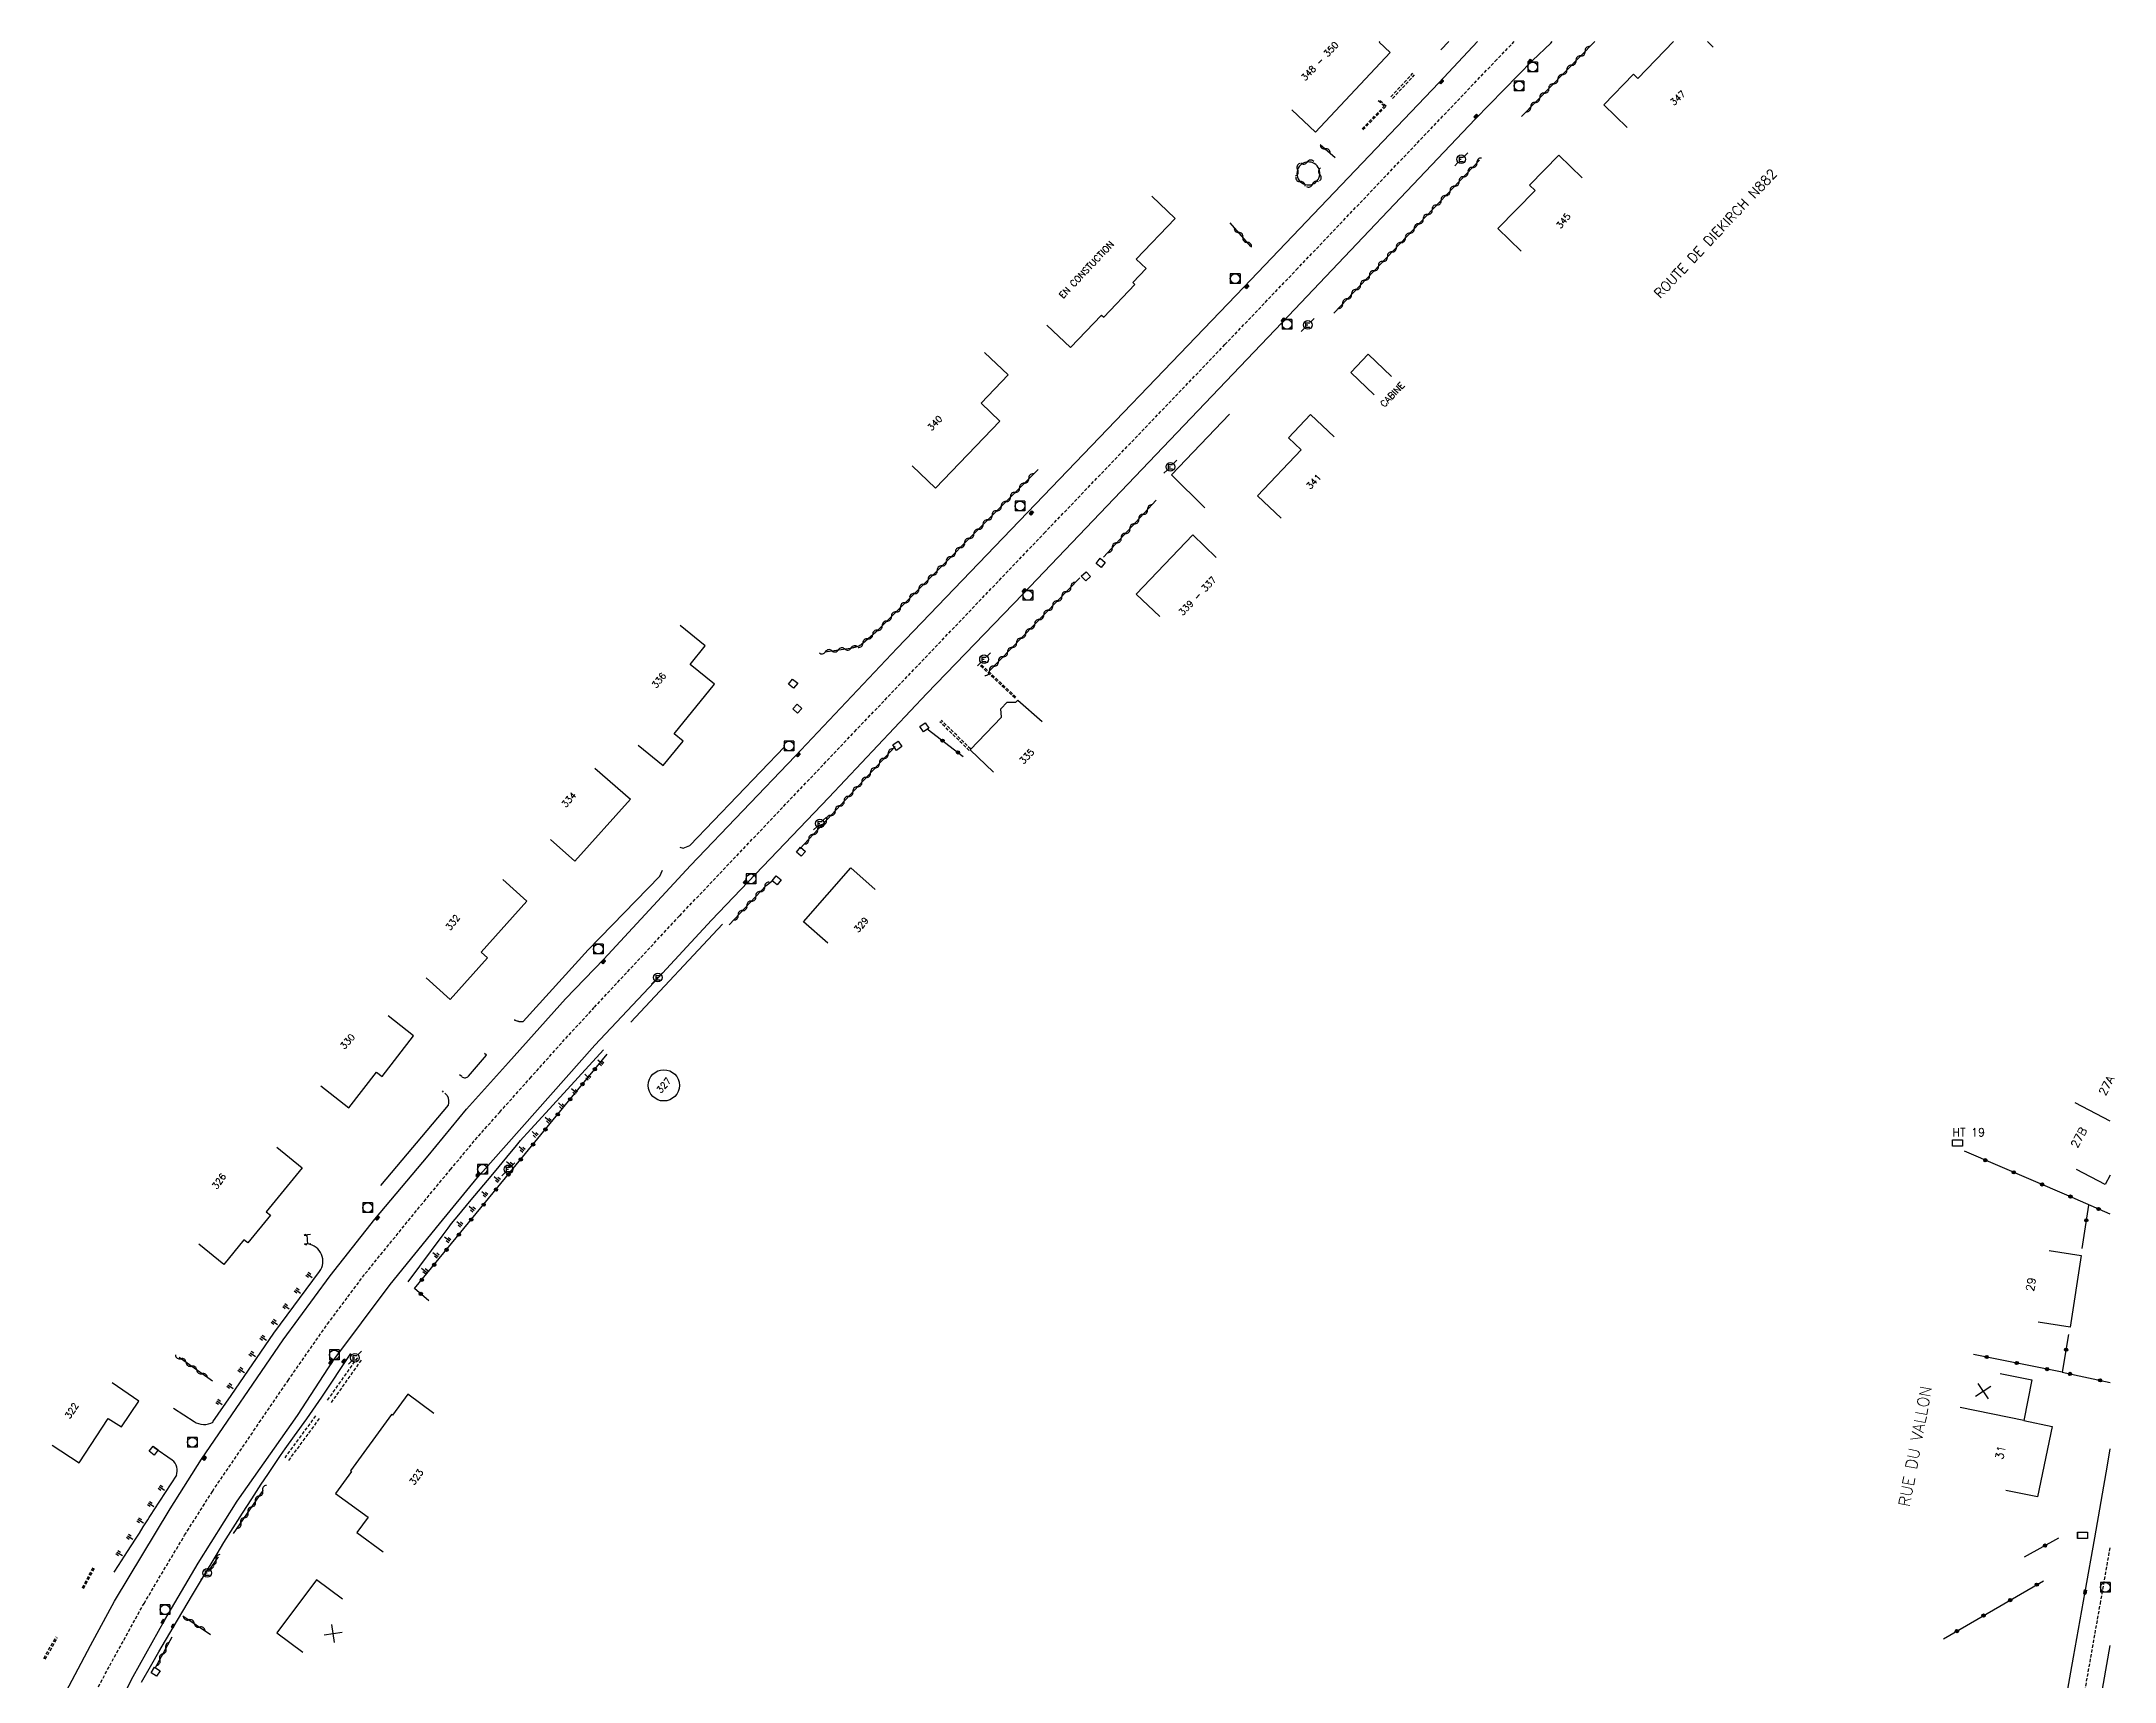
# Model space of a CAD drawing. Header units: millimetres. Extents: x 253999 to 255001, y 43000 to 44000.
# Drawn here: x 254681.2 to 255000.7, y 43747.3 to 44000 of the extents above; entities that cross this region are included whole.
import ezdxf
from ezdxf.enums import TextEntityAlignment as Align

# ---------------------------------------------------------------- set-up
doc = ezdxf.new("R2010")
doc.units = ezdxf.units.MM
doc.linetypes.add('DASHED', pattern=[0.75, 0.5, -0.25])
doc.layers.get('0').update_dxf_attribs({"linetype": 'CONTINUOUS'})
for name, color, linetype in [('W0001', 6, 'DASHED'), ('W0008', 7, 'CONTINUOUS'), ('W0100', 7, 'CONTINUOUS'), ('W0105', 7, 'CONTINUOUS'), ('W0112', 1, 'DASHED'), ('W0211', 2, 'CONTINUOUS'), ('W0302', 3, 'CONTINUOUS'), ('W0310', 3, 'CONTINUOUS'), ('W0322', 7, 'CONTINUOUS'), ('W0400', 7, 'CONTINUOUS'), ('W0420', 7, 'CONTINUOUS'), ('W0471', 7, 'CONTINUOUS'), ('W0984', 7, 'CONTINUOUS'), ('W0989', 7, 'CONTINUOUS'), ('W0991', 7, 'CONTINUOUS'), ('W1102', 7, 'CONTINUOUS'), ('W1471', 7, 'CONTINUOUS')]:
    doc.layers.add(name, color=color, linetype=linetype)
doc.styles.get("Standard").update_dxf_attribs({"font": 'romans.shx', "width": 0.85})

# ---------------------------------------------------------------- blocks, each defined once
blk = doc.blocks.new('t322o')
at = {"color": 0, "linetype": 'Continuous'}
for radius in [0.25, 0.15]:
    blk.add_circle((0, 0), radius, dxfattribs=at)
blk = doc.blocks.new('t211o')
at = {"color": 0, "linetype": 'Continuous'}
for p, q in [((-0.29, 0.5), (-0.29, 0)), ((0, 1), (0, 0)), ((0.29, 0.5), (0.29, 0))]:
    blk.add_line(p, q, dxfattribs=at)
blk = doc.blocks.new('t310o')
at = {"color": 0, "linetype": 'Continuous'}
for centre, start, end in [((-0.5, 0.38), 216.8699, 323.1304), ((0.5, -0.37), 36.8699, 143.1303)]:
    blk.add_arc(centre, 0.625, start, end, dxfattribs=at)
blk = doc.blocks.new('t991o')
at = {"color": 0, "linetype": 'Continuous'}
for p, q in [((-1, 1), (1, -1)), ((-1, -1), (1, 1))]:
    blk.add_line(p, q, dxfattribs=at)
blk = doc.blocks.new('T400')
for p, q in [((-0.15, 0.3), (0.15, 0.3)), ((-0.15, -0.25), (-0.15, 0.3)), ((-0.15, 0.15), (0.15, 0.15)), ((-0.15, 0), (0.15, 0)), ((0.15, 0.3), (0.15, -0.25)), ((-0.15, -0.15), (0.15, -0.15)), ((-0.15, -0.25), (-0.15, -0.3)), ((-0.15, -0.3), (0.15, -0.3)), ((0.15, -0.3), (0.15, -0.25))]:
    blk.add_line(p, q)
blk = doc.blocks.new('T420')
for p, q in [((0.75, 0.75), (-0.75, 0.75)), ((-0.75, 0.75), (-0.75, -0.75)), ((0.75, 0.75), (0.75, -0.75)), ((0.75, -0.75), (-0.75, -0.75))]:
    blk.add_line(p, q)
blk.add_ellipse((0, 0), major_axis=(-0.53, 0.53), ratio=1, start_param=3.926991, end_param=10.210176)
blk = doc.blocks.new('T471')
for p, q in [((-0.333334, 0.333334), (-0.333334, -0.333334)), ((-0.333334, 0.333334), (0.333334, 0.333334)), ((-0.333334, 0), (0, 0)), ((0.500001, 0.500001), (1.000002, 1.000002)), ((-0.500001, -0.500001), (-1.000002, -1.000002)), ((-0.333334, -0.333334), (0.333334, -0.333334))]:
    blk.add_line(p, q)
blk.add_ellipse((0, 0), major_axis=(0.471405, 0.471405), ratio=1, start_param=5.4977871438, end_param=11.780972451)
blk = doc.blocks.new('t112o')
at = {"color": 0, "linetype": 'Continuous'}
for p, q in [((-0.5, 0.5), (0.5, 0.5)), ((-0.5, -0.5), (-0.5, 0.5)), ((0.5, 0.5), (0.5, -0.5)), ((0.5, -0.5), (-0.5, -0.5))]:
    blk.add_line(p, q, dxfattribs=at)
blk = doc.blocks.new('t105o')
for p, q in [((-0.5, 0), (0.5, 0)), ((0.5, 0), (0.2, 0.1)), ((0.5, 0), (0.2, -0.1))]:
    blk.add_line(p, q)
blk = doc.blocks.new('T1471')
at = {"color": 0, "linetype": 'Continuous', "flags": 128}
blk.add_lwpolyline([(-0.75, -0.5), (-0.75, 0.5), (0.75, 0.5), (0.75, -0.5), (-0.75, -0.5)], dxfattribs=at)

msp = doc.modelspace()

# ---------------------------------------------------------------- linework, layer by layer
at = {"layer": 'W0001'}
for points in [[(254687.23, 43741.15), (254691.76, 43749.73), (254697.05, 43759.31), (254703.31, 43769.83), (254707.6, 43776.58), (254707.6, 43776.58), (254714.81, 43787.17), (254719.24, 43793.67), (254725.33, 43802.37), (254731.14, 43810.14), (254740.19, 43821.25), (254744.25, 43826.15), (254748.09, 43830.77), (254751.87, 43835.03), (254751.87, 43835.03), (254756.53, 43840.23), (254761.51, 43845.83), (254766.44, 43851.17), (254779.58, 43865.28), (254806.53, 43893.64), (254835.75, 43924.23), (254863.59, 43953.29), (254874.59, 43964.81), (254905.24, 43996.96), (254908.18, 44000)], [(254992.18, 43723.67), (254998.47, 43759.26), (255000, 43767.96)]]:
    msp.add_lwpolyline(points, dxfattribs=at)
at = {"layer": 'W0008'}
for points in [[(254681.25, 43738.55), (254688.78, 43752.83), (254692.52, 43759.64), (254701.06, 43773.89), (254705.92, 43781.54), (254718.49, 43799.92), (254725.74, 43809.8), (254732.59, 43818.52), (254740.83, 43828.27), (254746.73, 43835.46), (254753.18, 43842.66), (254762.01, 43852.45), (254767.89, 43858.61), (254781.26, 43873.02), (254797.39, 43889.87), (254813.1, 43906.51), (254833.15, 43927.43), (254866.51, 43962.15), (254896.55, 43993.6), (254902.52, 44000)], [(254692.36, 43742.12), (254695.36, 43748.06), (254700.23, 43756.78), (254705.39, 43765.52), (254711.42, 43775.07), (254720.72, 43788.26), (254726.14, 43796.62), (254734.95, 43808.46), (254742.58, 43817.8), (254748.42, 43824.93), (254766.53, 43845.34), (254775.64, 43855.04), (254784.46, 43864.61), (254802.55, 43883.51), (254817.64, 43899.52), (254832.44, 43914.84), (254872.39, 43956.68), (254902.15, 43988.04), (254911, 43997.05), (254913.8, 43999.76), (254914.02, 44000)], [(254779.62, 43875.85), (254780.12, 43875.7), (254781.17, 43876.1), (254795.74, 43891.32)], [(254754.06, 43849.25), (254754.13, 43849.23), (254754.18, 43849.21), (254754.27, 43849.18), (254754.36, 43849.14), (254754.49, 43849.09), (254754.55, 43849.07), (254754.64, 43849.04), (254754.69, 43849.03), (254754.75, 43849.01), (254754.78, 43849), (254754.83, 43848.99), (254754.88, 43848.98), (254754.9, 43848.98), (254754.95, 43848.98), (254754.98, 43848.98), (254755.01, 43848.97), (254755.45, 43848.98), (254765.49, 43860.03), (254776.54, 43871.39), (254776.93, 43872.29)], [(254747.06, 43840.58), (254749.83, 43843.81), (254749.53, 43844.06)], [(254733.52, 43823.69), (254743.97, 43836.11)], [(254696.64, 43747.16), (254698.26, 43749.97), (254699.35, 43751.84), (254701.54, 43755.58), (254704.53, 43760.65), (254706.04, 43763.18), (254708.31, 43766.96), (254709.35, 43768.68), (254710.06, 43769.81), (254711.48, 43772.08), (254712.2, 43773.2), (254713.65, 43775.45), (254715.12, 43777.68), (254716.11, 43779.16), (254718.1, 43782.11), (254718.8, 43783.12), (254720.21, 43785.11), (254722.13, 43787.75), (254723.07, 43789.08), (254724, 43790.42), (254724.45, 43791.1), (254728.93, 43797.83)], [(254701.57, 43789.42), (254704.75, 43787.35)], [(254701.38, 43781.4), (254698.55, 43783.35)], [(254992.4, 43740.01), (254994.36, 43751.04), (254996.12, 43761.08), (254997.6, 43769.44), (254999.57, 43780.62), (255000, 43783.12)], [(254997.8, 43740.23), (255000, 43752.81)]]:
    msp.add_lwpolyline(points, dxfattribs=at)
for points in [[(254746.02, 43840.47, 0.429721), (254747.06, 43840.58)], [(254743.97, 43836.11, 0.187584), (254743.8, 43837.52)], [(254704.75, 43787.34, 0.275949), (254707.68, 43787.24)], [(254702.04, 43779.03, 0.31821), (254701.38, 43781.4)]]:
    msp.add_lwpolyline(points, format="xyb", dxfattribs=at)
at = {"layer": 'W0100'}
for points in [[(254873.9, 43989.47), (254877.54, 43986.04), (254889.06, 43998.28), (254887.34, 43999.89), (254887.44, 44000)], [(254925.56, 43986.74), (254921.95, 43990.21), (254926.53, 43994.97), (254927.22, 43994.3), (254932.7, 44000)], [(254937.93, 44000), (254938.82, 43999.14)], [(254918.62, 43979.01), (254915.04, 43982.5), (254910.53, 43977.88), (254911.39, 43977.04), (254905.65, 43971.16), (254909.23, 43967.67)], [(254836.17, 43956.26), (254839.8, 43952.82), (254844.56, 43957.84), (254844.93, 43957.49), (254849.71, 43962.54), (254849.4, 43962.84), (254851.44, 43965), (254849.92, 43966.43), (254855.94, 43972.72), (254852.33, 43976.18)], [(254826.57, 43952.07), (254830.18, 43948.61), (254826.02, 43944.26), (254828.9, 43941.5), (254819.01, 43931.17), (254815.4, 43934.63)], [(254886.6, 43945.55), (254882.97, 43948.99), (254885.66, 43951.82), (254889.28, 43948.38)], [(254880.41, 43939.07), (254876.79, 43942.51), (254873.37, 43938.93), (254875.34, 43937.05), (254868.61, 43929.98), (254872.23, 43926.53)], [(254862.25, 43920.5), (254858.63, 43923.95), (254849.93, 43914.84), (254853.55, 43911.39)], [(254773.16, 43891.58), (254777.04, 43888.42), (254780.11, 43892.19), (254778.71, 43893.32), (254784.92, 43900.95), (254781.18, 43903.99), (254783.52, 43906.86), (254779.64, 43910.01)], [(254827.94, 43887.38), (254824.33, 43890.84), (254829.15, 43895.86), (254829.08, 43897.15), (254830.06, 43898.17), (254831.35, 43898.17), (254831.66, 43898.52), (254835.41, 43895.21)], [(254766.5, 43888.01), (254772, 43883.26), (254763.41, 43873.7), (254759.69, 43877.05)], [(254802.4, 43861.05), (254798.64, 43864.36), (254805.95, 43872.65), (254809.7, 43869.34)], [(254752.31, 43870.85), (254756.03, 43867.5), (254748.98, 43859.67), (254749.99, 43858.79), (254744.23, 43852.39), (254740.52, 43855.73)], [(254724.27, 43839.07), (254728.6, 43835.69), (254732.88, 43841.17), (254733.72, 43840.52), (254738.59, 43846.76), (254734.65, 43849.84)], [(254717.51, 43829.6), (254721.4, 43826.45), (254715.89, 43819.65), (254716.53, 43819.13), (254713.06, 43814.85), (254712.45, 43815.34), (254709.36, 43811.53), (254705.48, 43814.68)], [(254722.27, 43814.69), (254722.2, 43816.12)], [(254682.89, 43783.7), (254687.08, 43780.97), (254691.54, 43787.8), (254693.57, 43786.53), (254696.25, 43790.49), (254692.12, 43793.29)], [(254741.71, 43788.59), (254737.67, 43791.54), (254735.32, 43788.31), (254735.18, 43788.41), (254728.85, 43779.73), (254729.01, 43779.62), (254726.57, 43776.27), (254731.58, 43772.61), (254729.85, 43770.23), (254733.89, 43767.28)], [(254727.63, 43759.95), (254723.62, 43762.94), (254717.52, 43754.79), (254721.53, 43751.79)]]:
    msp.add_lwpolyline(points, dxfattribs=at)
at = {"layer": 'W0100', "flags": 128}
for points in [[(255000, 43825.3), (254999.23, 43823.84), (254994.81, 43826.18)], [(254990.59, 43813.67), (254995.53, 43812.91), (254993.83, 43801.89), (254988.89, 43802.65)], [(254983.03, 43794.73), (254987.93, 43793.74), (254986.66, 43787.5), (254991.05, 43786.59), (254988.8, 43775.72), (254983.9, 43776.73)]]:
    msp.add_lwpolyline(points, dxfattribs=at)
at = {"layer": 'W0112'}
for points in [[(254889.15, 43991.48), (254892.55, 43995.11)], [(254889.42, 43991.22), (254892.82, 43994.86)], [(254884.73, 43986.54), (254888.15, 43990.02), (254887.19, 43990.87)], [(254884.86, 43986.41), (254888.42, 43990.03), (254887.31, 43991.01)], [(254831.25, 43898.82), (254825.85, 43903.86)], [(254831.39, 43898.98), (254826, 43904.02)], [(254824.19, 43890.75), (254819.68, 43895.16)], [(254824.41, 43890.98), (254819.9, 43895.39)], [(254745.66, 43840.79), (254746.04, 43840.55)], [(254743.73, 43837.56), (254743.04, 43838.29)], [(254725.34, 43790.65), (254730.07, 43797.32)], [(254725.91, 43790.25), (254730.64, 43796.92)], [(254718.78, 43781.76), (254723.61, 43788.31)], [(254719.35, 43781.34), (254724.17, 43787.89)], [(254687.55, 43761.73), (254689.24, 43764.86)], [(254687.74, 43761.62), (254689.44, 43764.75)], [(254681.62, 43750.83), (254683.49, 43754.16)], [(254681.84, 43750.71), (254683.71, 43754.04)]]:
    msp.add_lwpolyline(points, dxfattribs=at)
at = {"layer": 'W0211'}
for points in [[(254737.73, 43808.87), (254743.12, 43816.12), (254743.91, 43817.15), (254744.44, 43817.84), (254745.53, 43819.18), (254747.19, 43821.18), (254749.43, 43823.83), (254750.55, 43825.15), (254751.77, 43826.65), (254753.4, 43828.65), (254754.22, 43829.64), (254755.06, 43830.62), (254755.48, 43831.11), (254756.13, 43831.83), (254767.83, 43844.59)], [(254707.65, 43787.27), (254710.48, 43791.37), (254717.06, 43800.97), (254724.08, 43810.47)], [(254692.45, 43764.1), (254693.13, 43765.17), (254693.59, 43765.88), (254694.5, 43767.31), (254695.72, 43769.21), (254696.33, 43770.16), (254696.94, 43771.1), (254697.24, 43771.58), (254697.65, 43772.21), (254697.85, 43772.53), (254698.16, 43773), (254698.61, 43773.71), (254702.09, 43779.06)]]:
    msp.add_lwpolyline(points, dxfattribs=at)
msp.add_lwpolyline([(254724.08, 43810.47, 0.573161), (254722.31, 43814.7)], format="xyb", dxfattribs=at)
at = {"layer": 'W0302'}
for points in [[(254860.5, 43928.11), (254855.35, 43933.22), (254864.3, 43942.55)], [(254772.07, 43848.86), (254786.2, 43863.97)]]:
    msp.add_lwpolyline(points, dxfattribs=at)
at = {"layer": 'W0310'}
for points in [[(254896.88, 43998.73), (254898.1, 44000)], [(254909.31, 43988.46), (254920.57, 44000)], [(254878.25, 43984.11), (254880.57, 43982.14)], [(254880.35, 43958.14), (254902.8, 43981.7)], [(254867.6, 43968.39), (254864.39, 43972.05)], [(254801.92, 43905.93), (254805.89, 43906.52), (254806.07, 43906.55), (254806.16, 43906.57), (254806.29, 43906.59), (254806.42, 43906.62), (254806.49, 43906.64), (254806.62, 43906.67), (254806.69, 43906.69), (254806.79, 43906.72), (254806.87, 43906.75), (254806.91, 43906.77), (254806.98, 43906.79), (254807.07, 43906.83), (254807.16, 43906.87), (254807.21, 43906.89), (254807.29, 43906.93), (254807.33, 43906.95), (254807.39, 43906.98), (254807.47, 43907.03), (254807.56, 43907.09), (254807.6, 43907.12), (254807.68, 43907.18), (254807.72, 43907.21), (254807.78, 43907.26), (254810.23, 43909.4), (254834.79, 43934.05)], [(254844.88, 43920.52), (254853.02, 43929.3)], [(254827.2, 43902.91), (254841.26, 43917.36)], [(254798.11, 43875.6), (254812.77, 43891.38)], [(254787.22, 43863.89), (254792.9, 43869.94), (254794.01, 43870.75)], [(254707.61, 43793.56), (254702.44, 43797.22)], [(254710.84, 43770.06), (254715.39, 43776.73)], [(254707.02, 43764.35), (254708.51, 43766.5)], [(254703.01, 43757.4), (254707.28, 43754.54)], [(254698.76, 43749.32), (254701.39, 43754.16)]]:
    msp.add_lwpolyline(points, dxfattribs=at)
msp.add_lwpolyline([(254877.35, 43981.19, 0.29124), (254875.45, 43981.12, 3.433593)], format="xyb", close=True, dxfattribs=at)
at = {"layer": 'W0322'}
for p, q in [((254996.67, 43820.69), (254995.64, 43813.99)), ((254992.61, 43794.95), (254978.93, 43797.69)), ((254992.03, 43769.37), (254986.73, 43766.42)), ((254974.32, 43753.86), (254989.69, 43762.78))]:
    msp.add_line(p, q, dxfattribs=at)
for points in [[(254817.7, 43894.08), (254823.28, 43889.81)], [(254740.92, 43805.94), (254738.74, 43807.82), (254768.42, 43843.94)], [(255000, 43819.29), (254993.33, 43822.24), (254977.52, 43828.98)], [(254993.59, 43800.76), (254992.6, 43794.93), (255000, 43793.34)]]:
    msp.add_lwpolyline(points, dxfattribs=at)
at = {"layer": 'W1102', "flags": 128}
for points in [[(255000, 43833.6), (254994.6, 43836.46)], [(254986.66, 43787.5), (254976.86, 43789.49)]]:
    msp.add_lwpolyline(points, dxfattribs=at)
at = {"layer": 'W1102'}
msp.add_circle((254777.13, 43839.14), 2.41, dxfattribs=at)

# ---------------------------------------------------------------- block references
at = {"layer": 'W0105'}
for p, rotation in [((254722.2, 43816.12), 186.442597058305), ((254722.27, 43814.69), 181.3540062439569)]:
    msp.add_blockref('t105o', p, dxfattribs=dict(at, rotation=rotation))
at = {"layer": 'W0112'}
for p, rotation in [((254844.46, 43919.65), 141.684629487535), ((254842.17, 43917.58), 42.15947423936622), ((254797.06, 43901.03), 320.9974738424511), ((254797.71, 43897.19), 318.3666307355337), ((254817.26, 43894.3), 214.4537969941533), ((254813.13, 43891.46), 34.45379699343432), ((254798.26, 43875.14), 228.9849800808981), ((254794.52, 43870.73), 49.71460124649225), ((254698.54, 43782.86), 322.5592837674301), ((254698.83, 43748.78), 238.2010871760433)]:
    msp.add_blockref('t112o', p, dxfattribs=dict(at, rotation=rotation))
at = {"layer": 'W0211'}
for p, rotation in [((254767.72, 43842.39), 47.47206845728284), ((254765.69, 43840.18), 47.47206845728284), ((254761.63, 43835.76), 47.47206845728284), ((254763.66, 43837.97), 47.47206845728284), ((254759.6, 43833.55), 47.47206845728284), ((254755.59, 43829.09), 49.56140549387403), ((254757.58, 43831.34), 47.47206845728284), ((254753.68, 43826.78), 50.87009448973654), ((254751.78, 43824.45), 50.68070619005461), ((254747.91, 43819.87), 50.18424612090344), ((254749.85, 43822.16), 49.7098517663341), ((254746.01, 43817.55), 51.14520157126767), ((254744.16, 43815.18), 53.37241195814066), ((254740.58, 43810.37), 53.37241195814066), ((254742.37, 43812.78), 53.37241195814066), ((254720.37, 43807.64), 233.5404318339011), ((254722.16, 43810.05), 233.5404318339011), ((254718.59, 43805.23), 233.5404318339011), ((254716.81, 43802.81), 233.5404318339011), ((254713.38, 43797.89), 235.5462707793178), ((254715.07, 43800.37), 235.5462707793178), ((254711.68, 43795.42), 235.5462707793178), ((254709.98, 43792.95), 235.5462707793178), ((254708.28, 43790.48), 235.3985797315185), ((254699.37, 43777.25), 236.947882689899), ((254696.11, 43772.22), 237.2993717892497), ((254697.73, 43774.74), 236.947882689899), ((254694.49, 43769.69), 237.3368622344776), ((254692.87, 43767.17), 237.3368186462293)]:
    msp.add_blockref('t211o', p, dxfattribs=dict(at, rotation=rotation))
at = {"layer": 'W0310'}
for p, rotation in [((254919.09, 43998.48), 45.71091830795252), ((254916.29, 43995.62), 45.71091830795252), ((254917.69, 43997.05), 45.71091830795252), ((254913.5, 43992.75), 45.71091830795252), ((254914.9, 43994.18), 45.71091830795252), ((254910.71, 43989.89), 45.71091830795252), ((254912.1, 43991.32), 45.71091830795252), ((254879.05, 43983.43), 319.6906844557279), ((254874.79, 43980.24), 250.9848887349163), ((254876.27, 43981.42), 186.2890799989907), ((254878.23, 43979.51), 85.07231494250316), ((254901.05, 43979.87), 46.38971240890401), ((254902.43, 43981.31), 46.38971240890401), ((254875.22, 43978.4), 315.6806974707785), ((254877.08, 43978), 20.37650620664081), ((254898.29, 43976.97), 46.38971240890401), ((254899.67, 43978.42), 46.38971240890401), ((254894.15, 43972.63), 46.38971240890401), ((254895.53, 43974.07), 46.38971240890401), ((254896.91, 43975.52), 46.38971240890401), ((254865.71, 43970.55), 131.2791764275493), ((254891.39, 43969.73), 46.38971240890401), ((254892.77, 43971.18), 46.38971240890401), ((254867.03, 43969.05), 131.2791764275493), ((254888.63, 43966.83), 46.38971240890401), ((254890.01, 43968.28), 46.38971240890401), ((254885.87, 43963.94), 46.38971240890401), ((254887.25, 43965.39), 46.38971240890401), ((254883.11, 43961.04), 46.38971240890401), ((254884.49, 43962.49), 46.38971240890401), ((254881.73, 43959.59), 46.38971240890401), ((254831.96, 43931.22), 45.10944961639201), ((254833.37, 43932.64), 45.10944961639201), ((254829.14, 43928.38), 45.10944961639201), ((254830.55, 43929.8), 45.10944961639201), ((254851.68, 43927.86), 47.14716248819414), ((254826.32, 43925.55), 45.10944961639201), ((254827.73, 43926.97), 45.10944961639201), ((254848.96, 43924.92), 47.14716248819414), ((254850.32, 43926.39), 47.14716248819414), ((254823.49, 43922.72), 45.10944961639201), ((254824.91, 43924.13), 45.10944961639201), ((254846.24, 43921.99), 47.14716248819414), ((254847.6, 43923.46), 47.14716248819414), ((254819.26, 43918.47), 45.10944961639201), ((254820.67, 43919.88), 45.10944961639201), ((254822.08, 43921.3), 45.10944961639201), ((254816.44, 43915.63), 45.10944961639201), ((254817.85, 43917.05), 45.10944961639201), ((254839.86, 43915.92), 45.77177606985335), ((254813.61, 43912.8), 45.10944961639201), ((254815.02, 43914.22), 45.10944961639201), ((254837.07, 43913.06), 45.77177606985335), ((254838.47, 43914.49), 45.77177606985335), ((254810.79, 43909.96), 45.10944961639201), ((254812.2, 43911.38), 45.10944961639201), ((254832.89, 43908.76), 45.77177606985335), ((254834.28, 43910.19), 45.77177606985335), ((254835.68, 43911.63), 45.77177606985335), ((254804.02, 43906.24), 8.489154433102588), ((254805.99, 43906.54), 9.165417436206274), ((254807.82, 43907.29), 41.16773025399998), ((254809.32, 43908.61), 41.16773025399998), ((254830.1, 43905.89), 45.77177606985335), ((254831.49, 43907.33), 45.77177606985335), ((254802.04, 43905.95), 8.489154433102588), ((254827.31, 43903.03), 45.77177606985335), ((254828.7, 43904.46), 45.77177606985335), ((254811.72, 43890.26), 47.12081786227648), ((254809, 43887.33), 47.12081786227648), ((254810.36, 43888.79), 47.12081786227648), ((254806.28, 43884.39), 47.12081786227648), ((254807.64, 43885.86), 47.12081786227648), ((254802.2, 43880), 47.12081786227648), ((254803.56, 43881.46), 47.12081786227648), ((254804.92, 43882.93), 47.12081786227648), ((254799.47, 43877.07), 47.12081786227648), ((254800.84, 43878.53), 47.12081786227648), ((254791.32, 43868.26), 46.83943158073065), ((254792.69, 43869.72), 46.83943158073065), ((254788.59, 43865.35), 46.83943158073065), ((254789.95, 43866.8), 46.83943158073065), ((254702.72, 43797.02), 144.6782607100279), ((254704.35, 43795.87), 144.6782607100279), ((254705.98, 43794.71), 144.6782607100279), ((254714.22, 43775.02), 55.70193290928846), ((254715.35, 43776.67), 55.70193290928846), ((254711.97, 43771.71), 55.70193290928846), ((254713.09, 43773.36), 55.70193290928846), ((254708.16, 43766), 55.31597024265056), ((254703.95, 43756.77), 326.1645748221796), ((254705.62, 43755.66), 326.1645748221796), ((254700.43, 43752.4), 61.46417872605966), ((254699.48, 43750.65), 61.46417872605966)]:
    msp.add_blockref('t310o', p, dxfattribs=dict(at, rotation=rotation))
at = {"layer": 'W0322'}
for p, rotation in [((254820.08, 43892.26), 322.5516236684174), ((254822.46, 43890.44), 322.5516236684174), ((254764.61, 43839.31), 50.58751917806114), ((254766.52, 43841.62), 50.58751917806114), ((254762.71, 43836.99), 50.58751917806114), ((254760.8, 43834.67), 50.58751917806114), ((254756.99, 43830.04), 50.58751917806114), ((254758.9, 43832.35), 50.58751917806114), ((254755.09, 43827.72), 50.58751917806114), ((254980.75, 43827.6), 156.9196463620657), ((254751.28, 43823.08), 50.58751917806114), ((254753.19, 43825.4), 50.58751917806114), ((254985.12, 43825.74), 156.9196463620657), ((254989.49, 43823.88), 156.9196463620657), ((254749.38, 43820.76), 50.58751917806114), ((254993.86, 43822.01), 156.160499311795), ((254998.2, 43820.09), 156.160499311795), ((254747.47, 43818.45), 50.58751917806114), ((254996.31, 43818.34), 261.3153817346501), ((254743.66, 43813.81), 50.58751917806114), ((254745.57, 43816.13), 50.58751917806114), ((254741.76, 43811.49), 50.58751917806114), ((254739.68, 43807.01), 139.2951159759159), ((254739.85, 43809.18), 50.58751917806114), ((254993.19, 43798.41), 260.4181964359508), ((254980.96, 43797.28), 168.7038289149435), ((254985.62, 43796.35), 168.7038289149435), ((254990.28, 43795.42), 168.7038289149435), ((254993.79, 43794.67), 347.9172621172729), ((254998.43, 43793.68), 347.9172621172729), ((254989.95, 43768.22), 209.0876708847305), ((254984.59, 43759.82), 30.10235498011172), ((254988.7, 43762.2), 30.10235498011172), ((254980.48, 43757.44), 30.10235498011172), ((254976.37, 43755.05), 30.10235498011172)]:
    msp.add_blockref('t322o', p, dxfattribs=dict(at, rotation=rotation))
at = {"layer": 'W0400'}
for p, rotation in [((254910.57, 43996.94), 315.5087209826333), ((254896.97, 43993.81), 135.2867766205209), ((254902.25, 43988.48), 135.5087209827335), ((254866.98, 43962.24), 318.0829192884084), ((254872.57, 43957.07), 315.981593449469), ((254833.78, 43927.35), 318.9007932863135), ((254832.66, 43915.36), 136.3087435005857), ((254797.83, 43890.09), 316.8490659047242), ((254789.67, 43870.5), 136.0122386355566), ((254767.84, 43858.2), 137.2896968186726), ((254748.51, 43825.37), 317.6200544843738), ((254733.02, 43818.7), 323.0125468099399), ((254725.82, 43796.46), 147.1257764304844), ((254727.84, 43796.63), 145.5678192253554), ((254706.34, 43781.69), 146.8795913289406), ((254996.12, 43761.08), 350.027816770766), ((254699.96, 43756.52), 150.1291225710178), ((254701.54, 43755.85), 333.7321845303434)]:
    msp.add_blockref('T400', p, dxfattribs=dict(at, rotation=rotation))
at = {"layer": 'W0420'}
for p in [(254911.01, 43996.08), (254908.92, 43993.15), (254865.17, 43963.46), (254873.16, 43956.41), (254832.02, 43928.41), (254833.22, 43914.67), (254796.43, 43891.44), (254790.58, 43870.96), (254767.04, 43860.14), (254749.2, 43826.2), (254731.52, 43820.29), (254726.38, 43797.61), (254704.5, 43784.15), (254999.23, 43761.8), (254700.27, 43758.36)]:
    msp.add_blockref('T420', p, dxfattribs=at)
at = {"layer": 'W0471'}
for p in [(254900, 43981.84), (254876.35, 43956.31), (254855.18, 43934.46), (254826.47, 43904.79), (254801.19, 43879.49), (254776.23, 43855.75), (254753.19, 43826.2), (254729.55, 43797.17), (254706.78, 43764)]:
    msp.add_blockref('T471', p, dxfattribs=at)
at = {"layer": 'W0991'}
for p, rotation in [((254980.44, 43792.01), 78.50211559393794), ((254726.18, 43754.67), 53.19423183742898)]:
    msp.add_blockref('t991o', p, dxfattribs=dict(at, rotation=rotation))
at = {"layer": 'W1471'}
for p in [(254976.46, 43830.26), (254995.72, 43769.8), (254995.76, 43769.79)]:
    msp.add_blockref('T1471', p, dxfattribs=at)

# ---------------------------------------------------------------- texts
at = {"layer": 'W0984'}
for s, height, rotation, p in [('EN CONSTUCTION', 1, 46.5428, (254842.24, 43964.83)), ('CABINE', 1, 46.5004, (254889.39, 43945.59)), ('HT 19', 1.25, 0.1378, (254978.19, 43831.9))]:
    msp.add_text(s, height=height, rotation=rotation, dxfattribs=at).set_placement(p, align=Align.MIDDLE)
at = {"layer": 'W0989'}
for s, height, rotation, p in [('ROUTE DE DIEKIRCH N882', 1.5, 46.6692, (254939.17, 43970.41)), ('RUE DU VALLON', 1.75, 79.4751, (254969.93, 43783.53))]:
    msp.add_text(s, height=height, rotation=rotation, dxfattribs=at).set_placement(p, align=Align.MIDDLE)
at = {"layer": 'W0991'}
for s, height, rotation, p in [('348 - 350', 1, 46.7198, (254878.2, 43996.96)), ('347', 1, 43.0826, (254933.36, 43991.3)), ('345', 1, 50.3928, (254915.74, 43972.37)), ('340', 1, 46.2153, (254818.9, 43941.18)), ('341', 1, 46.3976, (254877.27, 43932.18)), ('339 - 337', 1, 46.3259, (254859.35, 43914.56)), ('336', 1, 50.8833, (254776.38, 43901.55)), ('335', 1, 46.3246, (254833.06, 43889.84)), ('334', 1, 48.0355, (254762.5, 43883.16)), ('332', 1, 52.0432, (254744.61, 43864.25)), ('329', 1, 48.5999, (254807.55, 43863.88)), ('330', 1, 47.9472, (254728.4, 43845.91)), ('327', 1, 48.5999, (254777.13, 43839.14)), ('27A', 1.25, 62.0579, (254999.4, 43839.12)), ('27B', 1.25, 62.0687, (254995.15, 43831.09)), ('326', 1, 53.9798, (254708.6, 43824.37)), ('29', 1.25, 81.2279, (254987.77, 43808.47)), ('322', 1, 56.8454, (254685.89, 43789.01)), ('31', 1.25, 78.2734, (254983.07, 43782.57)), ('323', 1, 53.9798, (254739, 43778.79))]:
    msp.add_text(s, height=height, rotation=rotation, dxfattribs=at).set_placement(p, align=Align.MIDDLE)

doc.saveas('drawing.dxf')
